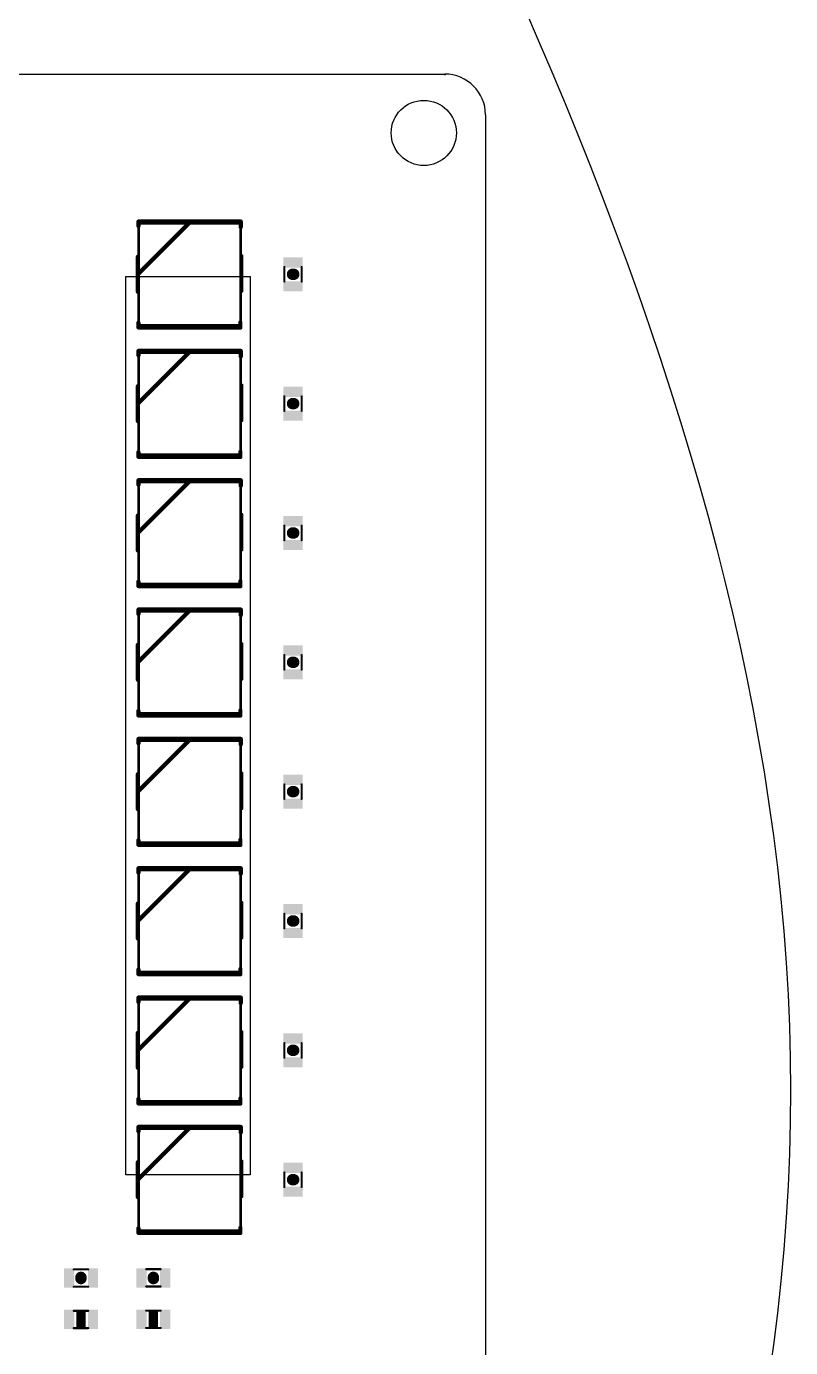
# Model space of a CAD drawing. Header units: inches. Extents: x 45 to 265, y 35 to 235.
# Drawn here: x 227.6 to 265.1, y 122.4 to 187.3 of the extents above; entities that cross this region are included whole.
import ezdxf

# ---------------------------------------------------------------- set-up
doc = ezdxf.new("R2010")
doc.units = ezdxf.units.IN
doc.header["$MEASUREMENT"] = 0
for name, color, linetype in [('20', 7, 'Continuous'), ('21', 253, 'Continuous'), ('51', 253, 'Continuous')]:
    doc.layers.add(name, color=color, linetype=linetype)

# ---------------------------------------------------------------- blocks, each defined once
blk = doc.blocks.new('RECT')
blk.add_solid([(-0.5, -0.5), (0.5, -0.5), (-0.5, 0.5), (0.5, 0.5)])

msp = doc.modelspace()

# ---------------------------------------------------------------- linework, layer by layer
msp.add_lwpolyline([(238.633, 130.907), (232.533, 130.907), (232.533, 175.007), (238.633, 175.007)], close=True)
msp.add_circle((247.15, 182.052), 1.6)
msp.add_open_spline([(227.65, 35.052), (246.4, 68.385), (283.9, 135.052), (246.4, 201.718), (227.65, 235.052), (208.9, 201.718), (171.4, 135.052), (208.9, 68.385), (227.65, 35.052)], degree=3, knots=[0, 0, 0, 0, 106.800047, 213.600094, 213.600094, 213.600094, 320.40014, 427.200187, 427.200187, 427.200187, 427.200187])
at = {"layer": '20'}
for p, q in [((207.179, 184.941), (248.179, 184.941)), ((250.179, 182.941), (250.179, 86.941))]:
    msp.add_line(p, q, dxfattribs=at)
at = {"layer": '20', "const_width": 0.065}
msp.add_lwpolyline([(248.146, 184.941, 1), (248.211, 184.941)], format="xyb", dxfattribs=at)
at = {"layer": '20'}
msp.add_arc((248.179, 182.941), 2, 0, 90, dxfattribs=at)
at = {"layer": '21'}
for points, const_width in [([(233.119, 175.111), (235.659, 177.651)], 0.203), ([(238.117, 177.705), (233.149, 177.705)], 0.203), ([(233.149, 177.705), (233.149, 177.479)], 0.203), ([(238.117, 177.702), (238.117, 177.705)], 0.203), ([(238.168, 177.702), (238.117, 177.702)], 0.203), ([(238.168, 177.43), (238.168, 177.702)], 0.203), ([(233.119, 175.111), (233.119, 175.975)], 0.203), ([(238.199, 176), (238.199, 174.299)], 0.203), ([(233.119, 174.248), (233.119, 175.111)], 0.203), ([(240.708, 175.111), (240.769, 175.111)], 0.559), ([(233.147, 172.5), (233.147, 172.731)], 0.203), ([(238.097, 172.5), (233.147, 172.5)], 0.203), ([(238.097, 172.495), (238.097, 172.5)], 0.203), ([(238.148, 172.495), (238.097, 172.495)], 0.203), ([(238.148, 172.749), (238.148, 172.495)], 0.203), ([(233.119, 168.761), (235.659, 171.301)], 0.203), ([(238.117, 171.355), (233.149, 171.355)], 0.203), ([(233.149, 171.355), (233.149, 171.129)], 0.203), ([(238.117, 171.352), (238.117, 171.355)], 0.203), ([(238.168, 171.352), (238.117, 171.352)], 0.203), ([(238.168, 171.08), (238.168, 171.352)], 0.203), ([(233.119, 168.761), (233.119, 169.625)], 0.203), ([(238.199, 169.65), (238.199, 167.949)], 0.203), ([(233.119, 167.898), (233.119, 168.761)], 0.203), ([(240.708, 168.761), (240.769, 168.761)], 0.559), ([(233.147, 166.15), (233.147, 166.381)], 0.203), ([(238.097, 166.15), (233.147, 166.15)], 0.203), ([(238.097, 166.145), (238.097, 166.15)], 0.203), ([(238.148, 166.145), (238.097, 166.145)], 0.203), ([(238.148, 166.399), (238.148, 166.145)], 0.203), ([(233.119, 162.411), (235.659, 164.951)], 0.203), ([(238.117, 165.005), (233.149, 165.005)], 0.203), ([(233.149, 165.005), (233.149, 164.779)], 0.203), ([(238.117, 165.002), (238.117, 165.005)], 0.203), ([(238.168, 165.002), (238.117, 165.002)], 0.203), ([(238.168, 164.73), (238.168, 165.002)], 0.203), ([(233.119, 162.411), (233.119, 163.275)], 0.203), ([(238.199, 163.3), (238.199, 161.599)], 0.203), ([(233.119, 161.548), (233.119, 162.411)], 0.203), ([(240.708, 162.411), (240.769, 162.411)], 0.559), ([(233.147, 159.8), (233.147, 160.031)], 0.203), ([(238.097, 159.8), (233.147, 159.8)], 0.203), ([(238.097, 159.795), (238.097, 159.8)], 0.203), ([(238.148, 159.795), (238.097, 159.795)], 0.203), ([(238.148, 160.049), (238.148, 159.795)], 0.203), ([(233.119, 156.061), (235.659, 158.601)], 0.203), ([(238.117, 158.655), (233.149, 158.655)], 0.203), ([(233.149, 158.655), (233.149, 158.429)], 0.203), ([(238.117, 158.652), (238.117, 158.655)], 0.203), ([(238.168, 158.652), (238.117, 158.652)], 0.203), ([(238.168, 158.38), (238.168, 158.652)], 0.203), ([(233.119, 156.061), (233.119, 156.925)], 0.203), ([(238.199, 156.95), (238.199, 155.249)], 0.203), ([(240.708, 156.061), (240.769, 156.061)], 0.559), ([(233.119, 155.198), (233.119, 156.061)], 0.203), ([(233.147, 153.45), (233.147, 153.681)], 0.203), ([(238.148, 153.699), (238.148, 153.445)], 0.203), ([(238.097, 153.45), (233.147, 153.45)], 0.203), ([(238.097, 153.445), (238.097, 153.45)], 0.203), ([(238.148, 153.445), (238.097, 153.445)], 0.203), ([(233.119, 149.711), (235.659, 152.251)], 0.203), ([(238.117, 152.305), (233.149, 152.305)], 0.203), ([(233.149, 152.305), (233.149, 152.079)], 0.203), ([(238.117, 152.302), (238.117, 152.305)], 0.203), ([(238.168, 152.302), (238.117, 152.302)], 0.203), ([(238.168, 152.03), (238.168, 152.302)], 0.203), ([(233.119, 149.711), (233.119, 150.575)], 0.203), ([(238.199, 150.6), (238.199, 148.899)], 0.203), ([(240.708, 149.711), (240.769, 149.711)], 0.559), ([(233.119, 148.848), (233.119, 149.711)], 0.203), ([(233.147, 147.1), (233.147, 147.331)], 0.203), ([(238.148, 147.349), (238.148, 147.095)], 0.203), ([(238.097, 147.1), (233.147, 147.1)], 0.203), ([(238.097, 147.095), (238.097, 147.1)], 0.203), ([(238.148, 147.095), (238.097, 147.095)], 0.203), ([(233.119, 143.361), (235.659, 145.901)], 0.203), ([(238.117, 145.955), (233.149, 145.955)], 0.203), ([(233.149, 145.955), (233.149, 145.729)], 0.203), ([(238.117, 145.952), (238.117, 145.955)], 0.203), ([(238.168, 145.952), (238.117, 145.952)], 0.203), ([(238.168, 145.68), (238.168, 145.952)], 0.203), ([(233.119, 143.361), (233.119, 144.225)], 0.203), ([(238.199, 144.25), (238.199, 142.549)], 0.203), ([(233.119, 142.498), (233.119, 143.361)], 0.203), ([(240.708, 143.361), (240.769, 143.361)], 0.559), ([(233.147, 140.75), (233.147, 140.981)], 0.203), ([(238.097, 140.75), (233.147, 140.75)], 0.203), ([(238.097, 140.745), (238.097, 140.75)], 0.203), ([(238.148, 140.745), (238.097, 140.745)], 0.203), ([(238.148, 140.999), (238.148, 140.745)], 0.203), ([(233.119, 137.011), (235.659, 139.551)], 0.203), ([(238.117, 139.605), (233.149, 139.605)], 0.203), ([(233.149, 139.605), (233.149, 139.379)], 0.203), ([(238.117, 139.602), (238.117, 139.605)], 0.203), ([(238.168, 139.602), (238.117, 139.602)], 0.203), ([(238.168, 139.33), (238.168, 139.602)], 0.203), ([(233.119, 137.011), (233.119, 137.875)], 0.203), ([(238.199, 137.9), (238.199, 136.199)], 0.203), ([(233.119, 136.148), (233.119, 137.011)], 0.203), ([(240.708, 137.011), (240.769, 137.011)], 0.559), ([(233.147, 134.4), (233.147, 134.631)], 0.203), ([(238.097, 134.4), (233.147, 134.4)], 0.203), ([(238.097, 134.395), (238.097, 134.4)], 0.203), ([(238.148, 134.395), (238.097, 134.395)], 0.203), ([(238.148, 134.649), (238.148, 134.395)], 0.203), ([(233.119, 130.661), (235.659, 133.201)], 0.203), ([(238.117, 133.255), (233.149, 133.255)], 0.203), ([(233.149, 133.255), (233.149, 133.029)], 0.203), ([(238.117, 133.252), (238.117, 133.255)], 0.203), ([(238.168, 133.252), (238.117, 133.252)], 0.203), ([(238.168, 132.98), (238.168, 133.252)], 0.203), ([(233.119, 130.661), (233.119, 131.525)], 0.203), ([(238.199, 131.55), (238.199, 129.849)], 0.203), ([(233.119, 129.798), (233.119, 130.661)], 0.203), ([(240.708, 130.661), (240.769, 130.661)], 0.559), ([(233.147, 128.05), (233.147, 128.281)], 0.203), ([(238.097, 128.05), (233.147, 128.05)], 0.203), ([(238.097, 128.045), (238.097, 128.05)], 0.203), ([(238.148, 128.045), (238.097, 128.045)], 0.203), ([(238.148, 128.299), (238.148, 128.045)], 0.203), ([(230.325, 125.805), (230.325, 125.866)], 0.559), ([(233.881, 125.866), (233.881, 125.805)], 0.559)]:
    msp.add_lwpolyline(points, dxfattribs=dict(at, const_width=const_width))
for points, const_width in [([(233.149, 177.756, 1), (233.149, 177.654)], 0.102), ([(233.2, 177.705, 1), (233.098, 177.705)], 0.102), ([(235.695, 177.616, 1), (235.623, 177.687)], 0.102), ([(238.168, 177.705, 1), (238.067, 177.705)], 0.102), ([(238.117, 177.753, 1), (238.117, 177.651)], 0.102), ([(238.067, 177.702, 1), (238.168, 177.702)], 0.102), ([(238.117, 177.654, 1), (238.117, 177.756)], 0.102), ([(238.219, 177.702, 1), (238.117, 177.702)], 0.102), ([(238.168, 177.651, 1), (238.168, 177.753)], 0.102), ([(233.098, 177.479, 1), (233.2, 177.479)], 0.102), ([(238.117, 177.43, 1), (238.219, 177.43)], 0.102), ([(233.17, 175.975, 1), (233.068, 175.975)], 0.102), ([(238.25, 176, 1), (238.148, 176)], 0.102), ([(233.17, 175.111, 1), (233.068, 175.111)], 0.102), ([(233.083, 175.147, 1), (233.155, 175.076)], 0.102), ([(233.068, 175.111, 1), (233.17, 175.111)], 0.102), ([(240.708, 175.251, 1), (240.708, 174.972)], 0.279), ([(240.769, 174.972, 1), (240.769, 175.251)], 0.279), ([(233.068, 174.248, 1), (233.17, 174.248)], 0.102), ([(238.148, 174.299, 1), (238.25, 174.299)], 0.102), ([(233.197, 172.731, 1), (233.096, 172.731)], 0.102), ([(233.147, 172.551, 1), (233.147, 172.45)], 0.102), ([(233.096, 172.5, 1), (233.197, 172.5)], 0.102), ([(238.148, 172.5, 1), (238.046, 172.5)], 0.102), ([(238.097, 172.546, 1), (238.097, 172.444)], 0.102), ([(238.046, 172.495, 1), (238.148, 172.495)], 0.102), ([(238.199, 172.749, 1), (238.097, 172.749)], 0.102), ([(238.097, 172.45, 1), (238.097, 172.551)], 0.102), ([(238.097, 172.495, 1), (238.199, 172.495)], 0.102), ([(238.148, 172.444, 1), (238.148, 172.546)], 0.102), ([(233.149, 171.406, 1), (233.149, 171.304)], 0.102), ([(233.2, 171.355, 1), (233.098, 171.355)], 0.102), ([(235.695, 171.266, 1), (235.623, 171.337)], 0.102), ([(238.168, 171.355, 1), (238.067, 171.355)], 0.102), ([(238.117, 171.403, 1), (238.117, 171.301)], 0.102), ([(238.067, 171.352, 1), (238.168, 171.352)], 0.102), ([(238.117, 171.304, 1), (238.117, 171.406)], 0.102), ([(238.219, 171.352, 1), (238.117, 171.352)], 0.102), ([(238.168, 171.301, 1), (238.168, 171.403)], 0.102), ([(233.098, 171.129, 1), (233.2, 171.129)], 0.102), ([(238.117, 171.08, 1), (238.219, 171.08)], 0.102), ([(233.17, 169.625, 1), (233.068, 169.625)], 0.102), ([(238.25, 169.65, 1), (238.148, 169.65)], 0.102), ([(233.17, 168.761, 1), (233.068, 168.761)], 0.102), ([(233.083, 168.797, 1), (233.155, 168.726)], 0.102), ([(233.068, 168.761, 1), (233.17, 168.761)], 0.102), ([(240.708, 168.901, 1), (240.708, 168.622)], 0.279), ([(240.769, 168.622, 1), (240.769, 168.901)], 0.279), ([(238.148, 167.949, 1), (238.25, 167.949)], 0.102), ([(233.068, 167.898, 1), (233.17, 167.898)], 0.102), ([(233.197, 166.381, 1), (233.096, 166.381)], 0.102), ([(233.147, 166.201, 1), (233.147, 166.1)], 0.102), ([(233.096, 166.15, 1), (233.197, 166.15)], 0.102), ([(238.148, 166.15, 1), (238.046, 166.15)], 0.102), ([(238.097, 166.196, 1), (238.097, 166.094)], 0.102), ([(238.046, 166.145, 1), (238.148, 166.145)], 0.102), ([(238.199, 166.399, 1), (238.097, 166.399)], 0.102), ([(238.097, 166.1, 1), (238.097, 166.201)], 0.102), ([(238.097, 166.145, 1), (238.199, 166.145)], 0.102), ([(238.148, 166.094, 1), (238.148, 166.196)], 0.102), ([(233.149, 165.056, 1), (233.149, 164.954)], 0.102), ([(233.2, 165.005, 1), (233.098, 165.005)], 0.102), ([(233.098, 164.779, 1), (233.2, 164.779)], 0.102), ([(235.695, 164.916, 1), (235.623, 164.987)], 0.102), ([(238.168, 165.005, 1), (238.067, 165.005)], 0.102), ([(238.117, 165.053, 1), (238.117, 164.951)], 0.102), ([(238.067, 165.002, 1), (238.168, 165.002)], 0.102), ([(238.117, 164.954, 1), (238.117, 165.056)], 0.102), ([(238.219, 165.002, 1), (238.117, 165.002)], 0.102), ([(238.117, 164.73, 1), (238.219, 164.73)], 0.102), ([(238.168, 164.951, 1), (238.168, 165.053)], 0.102), ([(233.17, 163.275, 1), (233.068, 163.275)], 0.102), ([(238.25, 163.3, 1), (238.148, 163.3)], 0.102), ([(233.17, 162.411, 1), (233.068, 162.411)], 0.102), ([(233.083, 162.447, 1), (233.155, 162.376)], 0.102), ([(233.068, 162.411, 1), (233.17, 162.411)], 0.102), ([(240.708, 162.551, 1), (240.708, 162.272)], 0.279), ([(240.769, 162.272, 1), (240.769, 162.551)], 0.279), ([(233.068, 161.548, 1), (233.17, 161.548)], 0.102), ([(238.148, 161.599, 1), (238.25, 161.599)], 0.102), ([(233.197, 160.031, 1), (233.096, 160.031)], 0.102), ([(233.147, 159.851, 1), (233.147, 159.75)], 0.102), ([(233.096, 159.8, 1), (233.197, 159.8)], 0.102), ([(238.148, 159.8, 1), (238.046, 159.8)], 0.102), ([(238.097, 159.846, 1), (238.097, 159.744)], 0.102), ([(238.046, 159.795, 1), (238.148, 159.795)], 0.102), ([(238.199, 160.049, 1), (238.097, 160.049)], 0.102), ([(238.097, 159.75, 1), (238.097, 159.851)], 0.102), ([(238.097, 159.795, 1), (238.199, 159.795)], 0.102), ([(238.148, 159.744, 1), (238.148, 159.846)], 0.102), ([(233.149, 158.706, 1), (233.149, 158.604)], 0.102), ([(233.2, 158.655, 1), (233.098, 158.655)], 0.102), ([(233.098, 158.429, 1), (233.2, 158.429)], 0.102), ([(235.695, 158.566, 1), (235.623, 158.637)], 0.102), ([(238.168, 158.655, 1), (238.067, 158.655)], 0.102), ([(238.117, 158.703, 1), (238.117, 158.601)], 0.102), ([(238.067, 158.652, 1), (238.168, 158.652)], 0.102), ([(238.117, 158.604, 1), (238.117, 158.706)], 0.102), ([(238.219, 158.652, 1), (238.117, 158.652)], 0.102), ([(238.117, 158.38, 1), (238.219, 158.38)], 0.102), ([(238.168, 158.601, 1), (238.168, 158.703)], 0.102), ([(233.17, 156.925, 1), (233.068, 156.925)], 0.102), ([(238.25, 156.95, 1), (238.148, 156.95)], 0.102), ([(240.708, 156.201, 1), (240.708, 155.922)], 0.279), ([(240.769, 155.922, 1), (240.769, 156.201)], 0.279), ([(233.17, 156.061, 1), (233.068, 156.061)], 0.102), ([(233.083, 156.097, 1), (233.155, 156.026)], 0.102), ([(233.068, 156.061, 1), (233.17, 156.061)], 0.102), ([(233.068, 155.198, 1), (233.17, 155.198)], 0.102), ([(238.148, 155.249, 1), (238.25, 155.249)], 0.102), ([(233.197, 153.681, 1), (233.096, 153.681)], 0.102), ([(238.199, 153.699, 1), (238.097, 153.699)], 0.102), ([(233.147, 153.501, 1), (233.147, 153.4)], 0.102), ([(233.096, 153.45, 1), (233.197, 153.45)], 0.102), ([(238.148, 153.45, 1), (238.046, 153.45)], 0.102), ([(238.097, 153.496, 1), (238.097, 153.394)], 0.102), ([(238.046, 153.445, 1), (238.148, 153.445)], 0.102), ([(238.097, 153.4, 1), (238.097, 153.501)], 0.102), ([(238.097, 153.445, 1), (238.199, 153.445)], 0.102), ([(238.148, 153.394, 1), (238.148, 153.496)], 0.102), ([(233.149, 152.356, 1), (233.149, 152.254)], 0.102), ([(233.2, 152.305, 1), (233.098, 152.305)], 0.102), ([(233.098, 152.079, 1), (233.2, 152.079)], 0.102), ([(235.695, 152.216, 1), (235.623, 152.287)], 0.102), ([(238.168, 152.305, 1), (238.067, 152.305)], 0.102), ([(238.117, 152.353, 1), (238.117, 152.251)], 0.102), ([(238.067, 152.302, 1), (238.168, 152.302)], 0.102), ([(238.117, 152.254, 1), (238.117, 152.356)], 0.102), ([(238.219, 152.302, 1), (238.117, 152.302)], 0.102), ([(238.117, 152.03, 1), (238.219, 152.03)], 0.102), ([(238.168, 152.251, 1), (238.168, 152.353)], 0.102), ([(233.17, 150.575, 1), (233.068, 150.575)], 0.102), ([(238.25, 150.6, 1), (238.148, 150.6)], 0.102), ([(240.708, 149.851, 1), (240.708, 149.572)], 0.279), ([(240.769, 149.572, 1), (240.769, 149.851)], 0.279), ([(233.17, 149.711, 1), (233.068, 149.711)], 0.102), ([(233.083, 149.747, 1), (233.155, 149.676)], 0.102), ([(233.068, 149.711, 1), (233.17, 149.711)], 0.102), ([(233.068, 148.848, 1), (233.17, 148.848)], 0.102), ([(238.148, 148.899, 1), (238.25, 148.899)], 0.102), ([(233.197, 147.331, 1), (233.096, 147.331)], 0.102), ([(238.199, 147.349, 1), (238.097, 147.349)], 0.102), ([(233.147, 147.151, 1), (233.147, 147.05)], 0.102), ([(233.096, 147.1, 1), (233.197, 147.1)], 0.102), ([(238.148, 147.1, 1), (238.046, 147.1)], 0.102), ([(238.097, 147.146, 1), (238.097, 147.044)], 0.102), ([(238.046, 147.095, 1), (238.148, 147.095)], 0.102), ([(238.097, 147.05, 1), (238.097, 147.151)], 0.102), ([(238.097, 147.095, 1), (238.199, 147.095)], 0.102), ([(238.148, 147.044, 1), (238.148, 147.146)], 0.102), ([(233.149, 146.006, 1), (233.149, 145.904)], 0.102), ([(233.2, 145.955, 1), (233.098, 145.955)], 0.102), ([(235.695, 145.866, 1), (235.623, 145.937)], 0.102), ([(238.168, 145.955, 1), (238.067, 145.955)], 0.102), ([(238.117, 146.003, 1), (238.117, 145.901)], 0.102), ([(238.067, 145.952, 1), (238.168, 145.952)], 0.102), ([(238.117, 145.904, 1), (238.117, 146.006)], 0.102), ([(238.219, 145.952, 1), (238.117, 145.952)], 0.102), ([(238.168, 145.901, 1), (238.168, 146.003)], 0.102), ([(233.098, 145.729, 1), (233.2, 145.729)], 0.102), ([(238.117, 145.68, 1), (238.219, 145.68)], 0.102), ([(233.17, 144.225, 1), (233.068, 144.225)], 0.102), ([(238.25, 144.25, 1), (238.148, 144.25)], 0.102), ([(233.17, 143.361, 1), (233.068, 143.361)], 0.102), ([(233.083, 143.397, 1), (233.155, 143.326)], 0.102), ([(233.068, 143.361, 1), (233.17, 143.361)], 0.102), ([(240.708, 143.501, 1), (240.708, 143.222)], 0.279), ([(240.769, 143.222, 1), (240.769, 143.501)], 0.279), ([(233.068, 142.498, 1), (233.17, 142.498)], 0.102), ([(238.148, 142.549, 1), (238.25, 142.549)], 0.102), ([(233.197, 140.981, 1), (233.096, 140.981)], 0.102), ([(233.147, 140.801, 1), (233.147, 140.7)], 0.102), ([(233.096, 140.75, 1), (233.197, 140.75)], 0.102), ([(238.148, 140.75, 1), (238.046, 140.75)], 0.102), ([(238.097, 140.796, 1), (238.097, 140.694)], 0.102), ([(238.046, 140.745, 1), (238.148, 140.745)], 0.102), ([(238.199, 140.999, 1), (238.097, 140.999)], 0.102), ([(238.097, 140.7, 1), (238.097, 140.801)], 0.102), ([(238.097, 140.745, 1), (238.199, 140.745)], 0.102), ([(238.148, 140.694, 1), (238.148, 140.796)], 0.102), ([(233.149, 139.656, 1), (233.149, 139.554)], 0.102), ([(233.2, 139.605, 1), (233.098, 139.605)], 0.102), ([(235.695, 139.516, 1), (235.623, 139.587)], 0.102), ([(238.168, 139.605, 1), (238.067, 139.605)], 0.102), ([(238.117, 139.653, 1), (238.117, 139.551)], 0.102), ([(238.067, 139.602, 1), (238.168, 139.602)], 0.102), ([(238.117, 139.554, 1), (238.117, 139.656)], 0.102), ([(238.219, 139.602, 1), (238.117, 139.602)], 0.102), ([(238.168, 139.551, 1), (238.168, 139.653)], 0.102), ([(233.098, 139.379, 1), (233.2, 139.379)], 0.102), ([(238.117, 139.33, 1), (238.219, 139.33)], 0.102), ([(233.17, 137.875, 1), (233.068, 137.875)], 0.102), ([(238.25, 137.9, 1), (238.148, 137.9)], 0.102), ([(233.17, 137.011, 1), (233.068, 137.011)], 0.102), ([(233.083, 137.047, 1), (233.155, 136.976)], 0.102), ([(233.068, 137.011, 1), (233.17, 137.011)], 0.102), ([(240.708, 137.151, 1), (240.708, 136.872)], 0.279), ([(240.769, 136.872, 1), (240.769, 137.151)], 0.279), ([(238.148, 136.199, 1), (238.25, 136.199)], 0.102), ([(233.068, 136.148, 1), (233.17, 136.148)], 0.102), ([(233.197, 134.631, 1), (233.096, 134.631)], 0.102), ([(233.147, 134.451, 1), (233.147, 134.35)], 0.102), ([(233.096, 134.4, 1), (233.197, 134.4)], 0.102), ([(238.148, 134.4, 1), (238.046, 134.4)], 0.102), ([(238.097, 134.446, 1), (238.097, 134.344)], 0.102), ([(238.046, 134.395, 1), (238.148, 134.395)], 0.102), ([(238.199, 134.649, 1), (238.097, 134.649)], 0.102), ([(238.097, 134.35, 1), (238.097, 134.451)], 0.102), ([(238.097, 134.395, 1), (238.199, 134.395)], 0.102), ([(238.148, 134.344, 1), (238.148, 134.446)], 0.102), ([(233.149, 133.306, 1), (233.149, 133.204)], 0.102), ([(233.2, 133.255, 1), (233.098, 133.255)], 0.102), ([(233.098, 133.029, 1), (233.2, 133.029)], 0.102), ([(235.695, 133.166, 1), (235.623, 133.237)], 0.102), ([(238.168, 133.255, 1), (238.067, 133.255)], 0.102), ([(238.117, 133.303, 1), (238.117, 133.201)], 0.102), ([(238.067, 133.252, 1), (238.168, 133.252)], 0.102), ([(238.117, 133.204, 1), (238.117, 133.306)], 0.102), ([(238.219, 133.252, 1), (238.117, 133.252)], 0.102), ([(238.117, 132.98, 1), (238.219, 132.98)], 0.102), ([(238.168, 133.201, 1), (238.168, 133.303)], 0.102), ([(233.17, 131.525, 1), (233.068, 131.525)], 0.102), ([(238.25, 131.55, 1), (238.148, 131.55)], 0.102), ([(233.17, 130.661, 1), (233.068, 130.661)], 0.102), ([(233.083, 130.697, 1), (233.155, 130.626)], 0.102), ([(233.068, 130.661, 1), (233.17, 130.661)], 0.102), ([(240.708, 130.801, 1), (240.708, 130.522)], 0.279), ([(240.769, 130.522, 1), (240.769, 130.801)], 0.279), ([(233.068, 129.798, 1), (233.17, 129.798)], 0.102), ([(238.148, 129.849, 1), (238.25, 129.849)], 0.102), ([(233.197, 128.281, 1), (233.096, 128.281)], 0.102), ([(233.147, 128.101, 1), (233.147, 128)], 0.102), ([(233.096, 128.05, 1), (233.197, 128.05)], 0.102), ([(238.148, 128.05, 1), (238.046, 128.05)], 0.102), ([(238.097, 128.096, 1), (238.097, 127.994)], 0.102), ([(238.046, 128.045, 1), (238.148, 128.045)], 0.102), ([(238.199, 128.299, 1), (238.097, 128.299)], 0.102), ([(238.097, 128, 1), (238.097, 128.101)], 0.102), ([(238.097, 128.045, 1), (238.199, 128.045)], 0.102), ([(238.148, 127.994, 1), (238.148, 128.096)], 0.102), ([(230.464, 125.866, 1), (230.185, 125.866)], 0.279), ([(230.185, 125.805, 1), (230.464, 125.805)], 0.279), ([(234.02, 125.866, 1), (233.741, 125.866)], 0.279), ([(233.741, 125.805, 1), (234.02, 125.805)], 0.279)]:
    msp.add_lwpolyline(points, format="xyb", dxfattribs=dict(at, const_width=const_width))
at = {"layer": '51'}
for points, const_width in [([(238.159, 177.611), (233.159, 177.611)], 0.127), ([(233.159, 177.611), (233.159, 172.611)], 0.127), ([(238.159, 172.611), (238.159, 177.611)], 0.127), ([(240.307, 174.755), (240.307, 175.467)], 0.102), ([(241.158, 174.755), (241.158, 175.467)], 0.102), ([(233.159, 172.611), (238.159, 172.611)], 0.127), ([(238.159, 171.261), (233.159, 171.261)], 0.127), ([(233.159, 171.261), (233.159, 166.261)], 0.127), ([(238.159, 166.261), (238.159, 171.261)], 0.127), ([(240.307, 168.405), (240.307, 169.117)], 0.102), ([(241.158, 168.405), (241.158, 169.117)], 0.102), ([(233.159, 166.261), (238.159, 166.261)], 0.127), ([(238.159, 164.911), (233.159, 164.911)], 0.127), ([(233.159, 164.911), (233.159, 159.911)], 0.127), ([(238.159, 159.911), (238.159, 164.911)], 0.127), ([(240.307, 162.055), (240.307, 162.767)], 0.102), ([(241.158, 162.055), (241.158, 162.767)], 0.102), ([(233.159, 159.911), (238.159, 159.911)], 0.127), ([(238.159, 158.561), (233.159, 158.561)], 0.127), ([(233.159, 158.561), (233.159, 153.561)], 0.127), ([(238.159, 153.561), (238.159, 158.561)], 0.127), ([(240.307, 155.705), (240.307, 156.417)], 0.102), ([(241.158, 155.705), (241.158, 156.417)], 0.102), ([(233.159, 153.561), (238.159, 153.561)], 0.127), ([(238.159, 152.211), (233.159, 152.211)], 0.127), ([(233.159, 152.211), (233.159, 147.211)], 0.127), ([(238.159, 147.211), (238.159, 152.211)], 0.127), ([(240.307, 149.355), (240.307, 150.067)], 0.102), ([(241.158, 149.355), (241.158, 150.067)], 0.102), ([(233.159, 147.211), (238.159, 147.211)], 0.127), ([(238.159, 145.861), (233.159, 145.861)], 0.127), ([(233.159, 145.861), (233.159, 140.861)], 0.127), ([(238.159, 140.861), (238.159, 145.861)], 0.127), ([(240.307, 143.005), (240.307, 143.717)], 0.102), ([(241.158, 143.005), (241.158, 143.717)], 0.102), ([(233.159, 140.861), (238.159, 140.861)], 0.127), ([(238.159, 139.511), (233.159, 139.511)], 0.127), ([(233.159, 139.511), (233.159, 134.511)], 0.127), ([(238.159, 134.511), (238.159, 139.511)], 0.127), ([(240.307, 136.655), (240.307, 137.367)], 0.102), ([(241.158, 136.655), (241.158, 137.367)], 0.102), ([(233.159, 134.511), (238.159, 134.511)], 0.127), ([(238.159, 133.161), (233.159, 133.161)], 0.127), ([(233.159, 133.161), (233.159, 128.161)], 0.127), ([(238.159, 128.161), (238.159, 133.161)], 0.127), ([(240.307, 130.305), (240.307, 131.017)], 0.102), ([(241.158, 130.305), (241.158, 131.017)], 0.102), ([(233.159, 128.161), (238.159, 128.161)], 0.127), ([(230.681, 126.254), (229.969, 126.254)], 0.102), ([(233.525, 126.267), (234.237, 126.267)], 0.102), ([(230.681, 125.403), (229.969, 125.403)], 0.102), ([(233.525, 125.416), (234.237, 125.416)], 0.102), ([(230.681, 124.222), (229.969, 124.222)], 0.102), ([(233.525, 124.235), (234.237, 124.235)], 0.102), ([(230.681, 123.371), (229.969, 123.371)], 0.102), ([(233.525, 123.384), (234.237, 123.384)], 0.102)]:
    msp.add_lwpolyline(points, dxfattribs=dict(at, const_width=const_width))
for points, const_width in [([(233.159, 177.643, 1), (233.159, 177.58)], 0.0635), ([(233.19, 177.611, 1), (233.127, 177.611)], 0.0635), ([(238.191, 177.611, 1), (238.127, 177.611)], 0.0635), ([(238.159, 177.58, 1), (238.159, 177.643)], 0.0635), ([(240.332, 175.467, 1), (240.281, 175.467)], 0.0508), ([(241.183, 175.467, 1), (241.132, 175.467)], 0.0508), ([(240.281, 174.755, 1), (240.332, 174.755)], 0.0508), ([(241.132, 174.755, 1), (241.183, 174.755)], 0.0508), ([(233.159, 172.643, 1), (233.159, 172.58)], 0.0635), ([(233.127, 172.611, 1), (233.19, 172.611)], 0.0635), ([(238.127, 172.611, 1), (238.191, 172.611)], 0.0635), ([(238.159, 172.58, 1), (238.159, 172.643)], 0.0635), ([(233.159, 171.293, 1), (233.159, 171.23)], 0.0635), ([(233.19, 171.261, 1), (233.127, 171.261)], 0.0635), ([(238.191, 171.261, 1), (238.127, 171.261)], 0.0635), ([(238.159, 171.23, 1), (238.159, 171.293)], 0.0635), ([(240.332, 169.117, 1), (240.281, 169.117)], 0.0508), ([(241.183, 169.117, 1), (241.132, 169.117)], 0.0508), ([(240.281, 168.405, 1), (240.332, 168.405)], 0.0508), ([(241.132, 168.405, 1), (241.183, 168.405)], 0.0508), ([(233.159, 166.293, 1), (233.159, 166.23)], 0.0635), ([(233.127, 166.261, 1), (233.19, 166.261)], 0.0635), ([(238.127, 166.261, 1), (238.191, 166.261)], 0.0635), ([(238.159, 166.23, 1), (238.159, 166.293)], 0.0635), ([(233.159, 164.943, 1), (233.159, 164.88)], 0.0635), ([(233.19, 164.911, 1), (233.127, 164.911)], 0.0635), ([(238.191, 164.911, 1), (238.127, 164.911)], 0.0635), ([(238.159, 164.88, 1), (238.159, 164.943)], 0.0635), ([(240.332, 162.767, 1), (240.281, 162.767)], 0.0508), ([(241.183, 162.767, 1), (241.132, 162.767)], 0.0508), ([(240.281, 162.055, 1), (240.332, 162.055)], 0.0508), ([(241.132, 162.055, 1), (241.183, 162.055)], 0.0508), ([(233.159, 159.943, 1), (233.159, 159.88)], 0.0635), ([(233.127, 159.911, 1), (233.19, 159.911)], 0.0635), ([(238.127, 159.911, 1), (238.191, 159.911)], 0.0635), ([(238.159, 159.88, 1), (238.159, 159.943)], 0.0635), ([(233.159, 158.593, 1), (233.159, 158.53)], 0.0635), ([(233.19, 158.561, 1), (233.127, 158.561)], 0.0635), ([(238.191, 158.561, 1), (238.127, 158.561)], 0.0635), ([(238.159, 158.53, 1), (238.159, 158.593)], 0.0635), ([(240.332, 156.417, 1), (240.281, 156.417)], 0.0508), ([(241.183, 156.417, 1), (241.132, 156.417)], 0.0508), ([(240.281, 155.705, 1), (240.332, 155.705)], 0.0508), ([(241.132, 155.705, 1), (241.183, 155.705)], 0.0508), ([(233.159, 153.593, 1), (233.159, 153.53)], 0.0635), ([(233.127, 153.561, 1), (233.19, 153.561)], 0.0635), ([(238.127, 153.561, 1), (238.191, 153.561)], 0.0635), ([(238.159, 153.53, 1), (238.159, 153.593)], 0.0635), ([(233.159, 152.243, 1), (233.159, 152.18)], 0.0635), ([(233.19, 152.211, 1), (233.127, 152.211)], 0.0635), ([(238.191, 152.211, 1), (238.127, 152.211)], 0.0635), ([(238.159, 152.18, 1), (238.159, 152.243)], 0.0635), ([(240.332, 150.067, 1), (240.281, 150.067)], 0.0508), ([(241.183, 150.067, 1), (241.132, 150.067)], 0.0508), ([(240.281, 149.355, 1), (240.332, 149.355)], 0.0508), ([(241.132, 149.355, 1), (241.183, 149.355)], 0.0508), ([(233.159, 147.243, 1), (233.159, 147.18)], 0.0635), ([(233.127, 147.211, 1), (233.19, 147.211)], 0.0635), ([(238.127, 147.211, 1), (238.191, 147.211)], 0.0635), ([(238.159, 147.18, 1), (238.159, 147.243)], 0.0635), ([(233.159, 145.893, 1), (233.159, 145.83)], 0.0635), ([(233.19, 145.861, 1), (233.127, 145.861)], 0.0635), ([(238.191, 145.861, 1), (238.127, 145.861)], 0.0635), ([(238.159, 145.83, 1), (238.159, 145.893)], 0.0635), ([(240.332, 143.717, 1), (240.281, 143.717)], 0.0508), ([(241.183, 143.717, 1), (241.132, 143.717)], 0.0508), ([(240.281, 143.005, 1), (240.332, 143.005)], 0.0508), ([(241.132, 143.005, 1), (241.183, 143.005)], 0.0508), ([(233.159, 140.893, 1), (233.159, 140.83)], 0.0635), ([(233.127, 140.861, 1), (233.19, 140.861)], 0.0635), ([(238.127, 140.861, 1), (238.191, 140.861)], 0.0635), ([(238.159, 140.83, 1), (238.159, 140.893)], 0.0635), ([(233.159, 139.543, 1), (233.159, 139.48)], 0.0635), ([(233.19, 139.511, 1), (233.127, 139.511)], 0.0635), ([(238.191, 139.511, 1), (238.127, 139.511)], 0.0635), ([(238.159, 139.48, 1), (238.159, 139.543)], 0.0635), ([(240.332, 137.367, 1), (240.281, 137.367)], 0.0508), ([(241.183, 137.367, 1), (241.132, 137.367)], 0.0508), ([(240.281, 136.655, 1), (240.332, 136.655)], 0.0508), ([(241.132, 136.655, 1), (241.183, 136.655)], 0.0508), ([(233.159, 134.543, 1), (233.159, 134.48)], 0.0635), ([(233.127, 134.511, 1), (233.19, 134.511)], 0.0635), ([(238.127, 134.511, 1), (238.191, 134.511)], 0.0635), ([(238.159, 134.48, 1), (238.159, 134.543)], 0.0635), ([(233.159, 133.193, 1), (233.159, 133.13)], 0.0635), ([(233.19, 133.161, 1), (233.127, 133.161)], 0.0635), ([(238.191, 133.161, 1), (238.127, 133.161)], 0.0635), ([(238.159, 133.13, 1), (238.159, 133.193)], 0.0635), ([(240.332, 131.017, 1), (240.281, 131.017)], 0.0508), ([(241.183, 131.017, 1), (241.132, 131.017)], 0.0508), ([(240.281, 130.305, 1), (240.332, 130.305)], 0.0508), ([(241.132, 130.305, 1), (241.183, 130.305)], 0.0508), ([(233.159, 128.193, 1), (233.159, 128.13)], 0.0635), ([(233.127, 128.161, 1), (233.19, 128.161)], 0.0635), ([(238.127, 128.161, 1), (238.191, 128.161)], 0.0635), ([(238.159, 128.13, 1), (238.159, 128.193)], 0.0635), ([(229.969, 126.28, 1), (229.969, 126.229)], 0.0508), ([(230.681, 126.229, 1), (230.681, 126.28)], 0.0508), ([(233.525, 126.293, 1), (233.525, 126.242)], 0.0508), ([(234.237, 126.242, 1), (234.237, 126.293)], 0.0508), ([(229.969, 125.429, 1), (229.969, 125.378)], 0.0508), ([(230.681, 125.378, 1), (230.681, 125.429)], 0.0508), ([(233.525, 125.442, 1), (233.525, 125.391)], 0.0508), ([(234.237, 125.391, 1), (234.237, 125.442)], 0.0508), ([(229.969, 124.248, 1), (229.969, 124.197)], 0.0508), ([(230.681, 124.197, 1), (230.681, 124.248)], 0.0508), ([(233.525, 124.261, 1), (233.525, 124.21)], 0.0508), ([(234.237, 124.21, 1), (234.237, 124.261)], 0.0508), ([(229.969, 123.397, 1), (229.969, 123.346)], 0.0508), ([(230.681, 123.346, 1), (230.681, 123.397)], 0.0508), ([(233.525, 123.41, 1), (233.525, 123.359)], 0.0508), ([(234.237, 123.359, 1), (234.237, 123.41)], 0.0508)]:
    msp.add_lwpolyline(points, format="xyb", dxfattribs=dict(at, const_width=const_width))

# ---------------------------------------------------------------- block references
at = {"layer": '21', "xscale": 0.4572, "yscale": 0.762, "rotation": 180}
msp.add_blockref('RECT', (230.325, 123.803), dxfattribs=at)
at = {"layer": '21', "xscale": 0.4572, "yscale": 0.762}
msp.add_blockref('RECT', (233.881, 123.803), dxfattribs=at)
at = {"layer": '51', "xscale": 0.5001, "yscale": 0.95}
for p, rotation in [((240.734, 175.692), 90), ((240.734, 174.523), 90), ((240.734, 169.342), 90), ((240.734, 168.173), 90), ((240.734, 162.992), 90), ((240.734, 161.823), 90), ((240.734, 156.642), 90), ((240.734, 155.473), 90), ((240.734, 150.292), 90), ((240.734, 149.123), 90), ((240.734, 143.942), 90), ((240.734, 142.773), 90), ((240.734, 137.592), 90), ((240.734, 136.423), 90), ((240.734, 131.242), 90), ((240.734, 130.073), 90), ((229.745, 125.83), 180), ((230.913, 125.83), 180), ((229.745, 123.798), 180), ((230.913, 123.798), 180)]:
    msp.add_blockref('RECT', p, dxfattribs=dict(at, rotation=rotation))
for p in [(233.293, 125.841), (234.461, 125.841), (233.293, 123.809), (234.461, 123.809)]:
    msp.add_blockref('RECT', p, dxfattribs=at)

doc.saveas('drawing.dxf')
